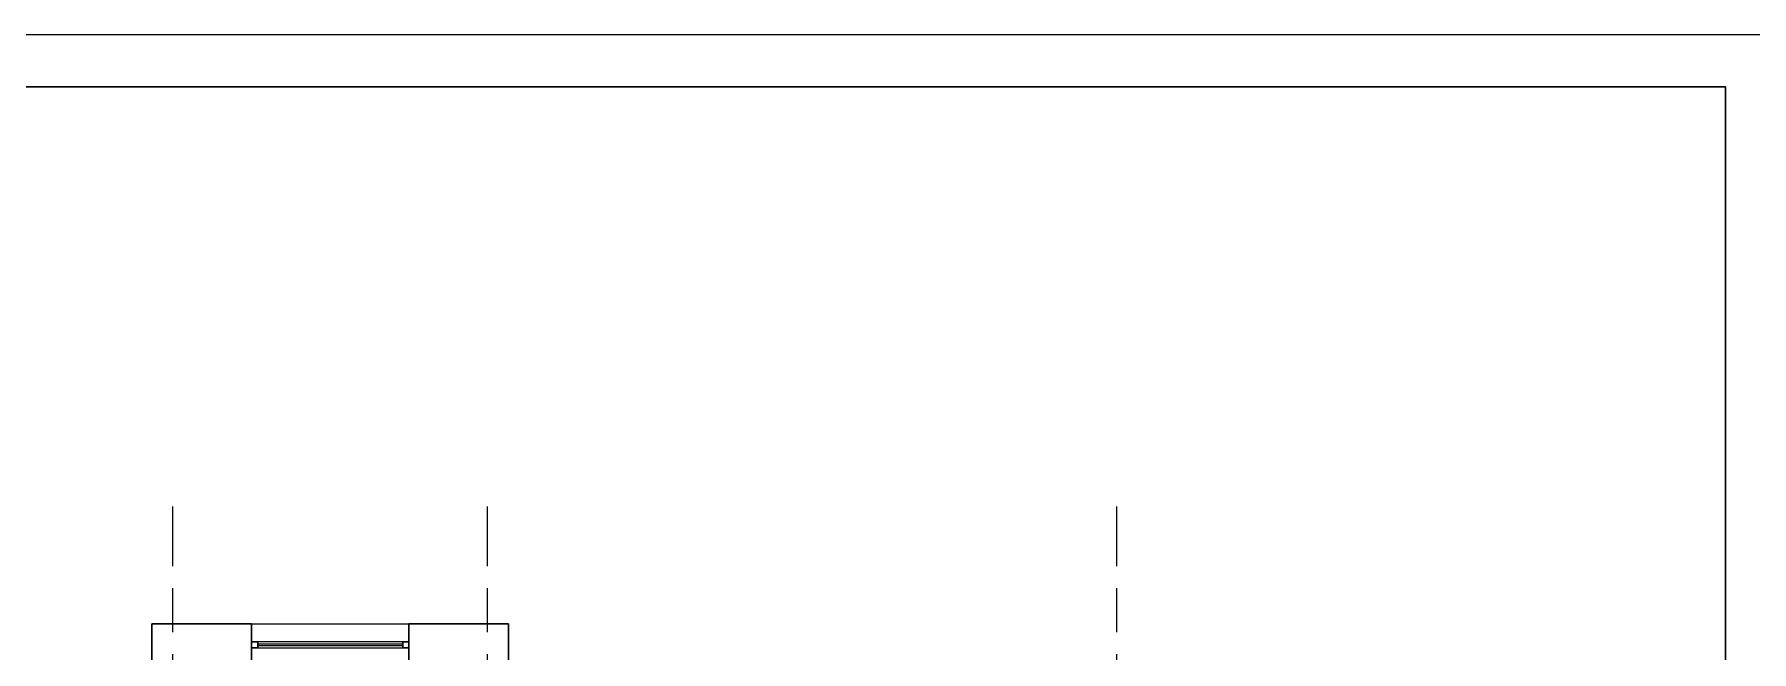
# Model space of a CAD drawing. Header units: inches. Extents: x 2870606 to 3671143, y -733551 to -473558.
# Drawn here: x 3277521 to 3293893, y -497788 to -491903 of the extents above; entities that cross this region are included whole.
import ezdxf

# ---------------------------------------------------------------- set-up
doc = ezdxf.new("R2010")
doc.units = ezdxf.units.IN
doc.header["$MEASUREMENT"] = 0
doc.linetypes.add('ACAD_ISO08W100', pattern=[36, 24, -3, 6, -3])
doc.layers.add('A_Windows', color=160, linetype='Continuous')

# ---------------------------------------------------------------- blocks, each defined once
blk = doc.blocks.new('*U65')
at = {"color": 7, "lineweight": 30}
for points in [[(0, 60), (60, 60), (60, 0), (0, 0)], [(1500, 60), (1440, 60), (1440, 0), (1500, 0)]]:
    blk.add_lwpolyline(points, close=True, dxfattribs=at)
at = {"color": 4, "lineweight": 25}
for points in [[(60, 60), (1440, 60), (1440, 0), (60, 0)], [(60, 35), (1440, 35), (1440, 25), (60, 25)]]:
    blk.add_lwpolyline(points, close=True, dxfattribs=at)

msp = doc.modelspace()

# ---------------------------------------------------------------- linework, layer by layer
at = {"color": 252, "linetype": 'ACAD_ISO08W100', "ltscale": 70}
for p, q in [((3278842.2, -524692.02), (3278842.2, -496403.85)), ((3281842.2, -524692.02), (3281842.2, -496403.85)), ((3287842.2, -524692.02), (3287842.2, -496403.85))]:
    msp.add_line(p, q, dxfattribs=at)
at = {"lineweight": 30}
for p, q in [((3279592.2, -497523.13), (3278642.2, -497523.13)), ((3278642.2, -497523.13), (3278642.2, -498223.13)), ((3279592.2, -497523.13), (3279592.2, -497923.13)), ((3281092.2, -497523.13), (3281092.2, -497923.13)), ((3282042.2, -497523.13), (3281092.2, -497523.13)), ((3282042.2, -498223.13), (3282042.2, -497523.13))]:
    msp.add_line(p, q, dxfattribs=at)
msp.add_line((3279592.2, -497523.13), (3281092.2, -497523.13))
msp.add_lwpolyline([(3219143.15, -545903.23), (3219143.15, -491903.23), (3294143.15, -491903.23), (3294143.15, -545903.23)], close=True)
msp.add_lwpolyline([(3221143.15, -545403.23), (3221143.15, -492403.23), (3293643.15, -492403.23), (3293643.15, -545403.23)], close=True, dxfattribs=at)

# ---------------------------------------------------------------- block references
at = {"layer": 'A_Windows', "color": 5, "lineweight": 30, "xscale": -1, "rotation": 359.9999846070635}
msp.add_blockref('*U65', (3281092.2, -497753.13), dxfattribs=at)

doc.saveas('drawing.dxf')
